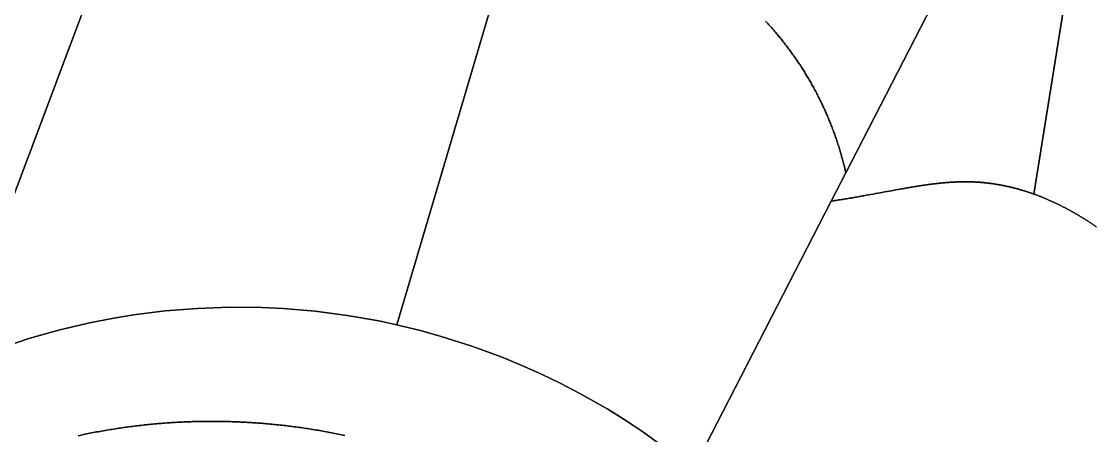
# Model space of a CAD drawing. Header units: millimetres. Extents: x 1811966 to 2218310, y 20519 to 471429.
# Drawn here: x 1981823 to 2073060, y 286002 to 321108 of the extents above; entities that cross this region are included whole.
import ezdxf

# ---------------------------------------------------------------- set-up
doc = ezdxf.new("R2010")
doc.units = ezdxf.units.MM
doc.layers.add('CLOSED_AREAS', color=7, linetype='Continuous')
doc.layers.add('REGION_HOLES', color=7, linetype='Continuous')

msp = doc.modelspace()

# ---------------------------------------------------------------- linework, layer by layer
at = {"layer": 'CLOSED_AREAS'}
for points in [[(1975633.006, 291680.258), (1992730.431, 337205.28), (2002026.294, 361957.218), (2000866.31, 361262.725), (1999742.11, 360511.667), (1998656.473, 359705.878), (1997612.056, 358847.343), (1996611.42, 357938.155), (1995657.003, 356980.56), (1994751.177, 355976.883), (1993896.127, 354929.605), (1991420.171, 351682.05), (1988652.369, 347804.164), (1986385.821, 344407.149), (1984219.003, 340945.663), (1982153.75, 337422.623), (1980191.817, 333841.036)], [(2044971.752, 321142.83), (2045043.452, 321065.772), (2045114.86, 320988.443), (2045185.976, 320910.845), (2045256.798, 320832.979), (2045327.326, 320754.847), (2045397.558, 320676.448), (2045467.494, 320597.785), (2045537.132, 320518.858), (2045606.472, 320439.67), (2045675.512, 320360.219), (2045744.252, 320280.509), (2045812.69, 320200.54), (2045880.826, 320120.312), (2045948.658, 320039.829), (2046016.186, 319959.089), (2046083.409, 319878.095), (2046150.325, 319796.848), (2046216.934, 319715.349), (2046283.235, 319633.599), (2046349.227, 319551.599), (2046414.908, 319469.351), (2046480.279, 319386.855), (2046545.337, 319304.113), (2046610.083, 319221.125), (2046674.515, 319137.894), (2046738.632, 319054.42), (2046802.434, 318970.705), (2046865.919, 318886.75), (2046929.086, 318802.555), (2046991.936, 318718.122), (2047054.465, 318633.453), (2047116.675, 318548.548), (2047178.564, 318463.409), (2047240.131, 318378.037), (2047301.375, 318292.433), (2047362.295, 318206.598), (2047422.891, 318120.534), (2047483.161, 318034.242), (2047543.105, 317947.722), (2047602.722, 317860.977), (2047662.011, 317774.008), (2047720.972, 317686.815), (2047779.602, 317599.4), (2047837.902, 317511.765), (2047895.871, 317423.91), (2047953.508, 317335.836), (2048010.811, 317247.546), (2048067.781, 317159.04), (2048124.417, 317070.32), (2048180.716, 316981.386), (2048236.68, 316892.24), (2048292.307, 316802.884), (2048347.596, 316713.318), (2048402.546, 316623.544), (2048457.157, 316533.563), (2048511.428, 316443.377), (2048565.357, 316352.986), (2048618.946, 316262.393), (2048672.191, 316171.598), (2048725.094, 316080.602), (2048777.652, 315989.407), (2048829.866, 315898.015), (2048881.734, 315806.426), (2048933.257, 315714.641), (2048984.432, 315622.663), (2049035.259, 315530.492), (2049085.738, 315438.13), (2049135.868, 315345.578), (2049185.649, 315252.838), (2049235.078, 315159.91), (2049284.157, 315066.796), (2049332.883, 314973.497), (2049381.257, 314880.016), (2049429.278, 314786.352), (2049476.944, 314692.507), (2049524.256, 314598.484), (2049571.212, 314504.282), (2049617.813, 314409.903), (2049664.057, 314315.35), (2049709.943, 314220.622), (2049755.471, 314125.722), (2049800.641, 314030.65), (2049845.452, 313935.409), (2049889.902, 313839.999), (2049933.992, 313744.422), (2049977.721, 313648.679), (2050021.087, 313552.772), (2050064.092, 313456.702), (2050106.733, 313360.47), (2050149.011, 313264.077), (2050190.924, 313167.526), (2050232.473, 313070.817), (2050273.656, 312973.952), (2050314.473, 312876.932), (2050354.923, 312779.759), (2050395.007, 312682.434), (2050434.722, 312584.958), (2050474.069, 312487.332), (2050513.047, 312389.559), (2050551.656, 312291.64), (2050589.895, 312193.575), (2050627.763, 312095.367), (2050665.26, 311997.016), (2050702.386, 311898.524), (2050739.139, 311799.893), (2050775.519, 311701.124), (2050811.527, 311602.218), (2050847.16, 311503.177), (2050882.42, 311404.003), (2050917.305, 311304.695), (2050951.814, 311205.257), (2050985.948, 311105.689), (2051019.705, 311005.993), (2051053.086, 310906.17), (2051086.09, 310806.222), (2051118.716, 310706.15), (2051150.964, 310605.955), (2051182.834, 310505.64), (2051214.324, 310405.204), (2051245.435, 310304.651), (2051276.166, 310203.981), (2051306.517, 310103.195), (2051336.487, 310002.296), (2051366.076, 309901.284), (2051395.283, 309800.161), (2051424.108, 309698.929), (2051452.551, 309597.588), (2051480.61, 309496.141), (2051508.287, 309394.589), (2051535.58, 309292.932), (2051562.489, 309191.174), (2051589.013, 309089.315), (2051615.153, 308987.356), (2051640.907, 308885.299), (2051666.276, 308783.146), (2051691.259, 308680.897), (2051715.856, 308578.555), (2051740.066, 308476.121), (2051763.889, 308373.596), (2051787.325, 308270.982), (2067896.005, 339544.224)], [(2067896.005, 339544.224), (2051787.325, 308270.982), (2050552.959, 305874.596), (2050634.261, 305886.737), (2050746.792, 305903.714), (2050858.857, 305920.788), (2050970.46, 305937.956), (2051081.605, 305955.213), (2051192.294, 305972.556), (2051302.531, 305989.98), (2051412.319, 306007.483), (2051521.662, 306025.059), (2051630.563, 306042.705), (2051739.025, 306060.417), (2051847.051, 306078.192), (2051954.645, 306096.024), (2052061.81, 306113.911), (2052168.549, 306131.848), (2052274.866, 306149.831), (2052380.763, 306167.857), (2052486.245, 306185.921), (2052591.315, 306204.02), (2052695.975, 306222.15), (2052800.23, 306240.307), (2052904.082, 306258.486), (2053007.535, 306276.685), (2053110.592, 306294.898), (2053213.256, 306313.122), (2053315.531, 306331.354), (2053518.926, 306367.823), (2053720.803, 306404.274), (2053921.189, 306440.674), (2054120.111, 306476.994), (2054317.593, 306513.201), (2054513.664, 306549.264), (2054708.35, 306585.151), (2055093.67, 306656.275), (2055284.357, 306691.448), (2055473.765, 306726.32), (2055661.919, 306760.86), (2055848.846, 306795.036), (2056034.573, 306828.817), (2056219.126, 306862.172), (2056402.531, 306895.069), (2056493.811, 306911.335), (2056584.815, 306927.476), (2056675.545, 306943.486), (2056766.004, 306959.363), (2056856.196, 306975.101), (2056946.125, 306990.697), (2057035.793, 307006.148), (2057125.203, 307021.449), (2057214.36, 307036.596), (2057303.267, 307051.585), (2057391.926, 307066.413), (2057480.341, 307081.075), (2057568.515, 307095.568), (2057656.452, 307109.888), (2057744.155, 307124.03), (2057831.628, 307137.992), (2057918.872, 307151.768), (2058005.893, 307165.355), (2058092.693, 307178.749), (2058179.275, 307191.946), (2058265.643, 307204.943), (2058351.801, 307217.734), (2058437.75, 307230.318), (2058523.495, 307242.688), (2058609.04, 307254.842), (2058694.386, 307266.776), (2058779.538, 307278.485), (2058864.499, 307289.966), (2058949.272, 307301.215), (2059033.861, 307312.228), (2059118.268, 307323.001), (2059202.498, 307333.53), (2059286.553, 307343.811), (2059370.437, 307353.84), (2059454.153, 307363.613), (2059537.704, 307373.127), (2059621.093, 307382.377), (2059704.325, 307391.36), (2059787.402, 307400.071), (2059870.327, 307408.507), (2059953.105, 307416.664), (2060035.737, 307424.537), (2060118.228, 307432.124), (2060200.581, 307439.419), (2060282.798, 307446.419), (2060364.884, 307453.121), (2060446.842, 307459.52), (2060528.675, 307465.611), (2060569.545, 307468.541), (2060610.386, 307471.393), (2060651.197, 307474.166), (2060691.978, 307476.86), (2060732.731, 307479.474), (2060773.456, 307482.008), (2060814.152, 307484.461), (2060854.821, 307486.834), (2060895.463, 307489.124), (2060936.078, 307491.333), (2060976.667, 307493.459), (2061017.23, 307495.502), (2061057.768, 307497.462), (2061098.28, 307499.337), (2061138.768, 307501.128), (2061179.232, 307502.834), (2061219.671, 307504.454), (2061260.088, 307505.989), (2061300.481, 307507.437), (2061340.852, 307508.798), (2061381.2, 307510.071), (2061421.527, 307511.257), (2061461.833, 307512.354), (2061502.117, 307513.362), (2061542.381, 307514.28), (2061582.625, 307515.109), (2061622.849, 307515.847), (2061663.054, 307516.495), (2061703.24, 307517.051), (2061743.408, 307517.515), (2061783.558, 307517.887), (2061823.69, 307518.166), (2061863.804, 307518.351), (2061903.902, 307518.443), (2061943.984, 307518.44), (2061984.049, 307518.343), (2062024.099, 307518.15), (2062064.134, 307517.861), (2062104.154, 307517.476), (2062144.16, 307516.995), (2062184.152, 307516.416), (2062224.13, 307515.739), (2062264.096, 307514.964), (2062304.048, 307514.09), (2062347.671, 307513.022), (2062391.278, 307511.836), (2062434.871, 307510.532), (2062478.449, 307509.111), (2062522.013, 307507.571), (2062565.561, 307505.914), (2062609.095, 307504.139), (2062652.613, 307502.247), (2062696.117, 307500.238), (2062739.606, 307498.112), (2062783.079, 307495.87), (2062826.537, 307493.51), (2062869.981, 307491.034), (2062913.408, 307488.442), (2062956.821, 307485.734), (2063000.218, 307482.91), (2063043.6, 307479.97), (2063086.967, 307476.914), (2063130.318, 307473.742), (2063173.653, 307470.456), (2063216.973, 307467.054), (2063260.278, 307463.537), (2063303.567, 307459.905), (2063346.84, 307456.159), (2063390.097, 307452.297), (2063433.338, 307448.322), (2063476.564, 307444.232), (2063519.774, 307440.029), (2063562.968, 307435.711), (2063606.145, 307431.279), (2063649.307, 307426.734), (2063692.453, 307422.076), (2063735.583, 307417.304), (2063778.696, 307412.419), (2063821.793, 307407.421), (2063864.874, 307402.311), (2063907.939, 307397.087), (2063950.987, 307391.752), (2063994.019, 307386.303), (2064037.035, 307380.743), (2064080.034, 307375.071), (2064123.016, 307369.287), (2064165.982, 307363.391), (2064208.931, 307357.384), (2064251.864, 307351.265), (2064294.78, 307345.035), (2064337.679, 307338.694), (2064380.561, 307332.242), (2064423.426, 307325.68), (2064466.275, 307319.007), (2064509.106, 307312.223), (2064551.921, 307305.33), (2064594.718, 307298.326), (2064637.498, 307291.212), (2064680.261, 307283.989), (2064723.007, 307276.655), (2064765.736, 307269.213), (2064808.448, 307261.661), (2064851.142, 307254), (2064893.818, 307246.23), (2064936.478, 307238.351), (2064979.12, 307230.364), (2065021.744, 307222.268), (2065064.351, 307214.064), (2065106.94, 307205.751), (2065149.511, 307197.331), (2065192.065, 307188.803), (2065234.601, 307180.167), (2065277.119, 307171.423), (2065319.619, 307162.572), (2065362.102, 307153.614), (2065404.566, 307144.549), (2065447.013, 307135.377), (2065489.441, 307126.098), (2065531.852, 307116.713), (2065574.244, 307107.221), (2065616.618, 307097.623), (2065658.974, 307087.919), (2065701.312, 307078.109), (2065743.631, 307068.194), (2065785.932, 307058.172), (2065828.214, 307048.045), (2065870.479, 307037.813), (2065912.724, 307027.476), (2065954.951, 307017.034), (2065997.16, 307006.487), (2066039.349, 306995.835), (2066081.52, 306985.079), (2066123.673, 306974.218), (2066165.806, 306963.253), (2066207.921, 306952.185), (2066250.017, 306941.012), (2066292.094, 306929.736), (2066334.152, 306918.356), (2066376.191, 306906.873), (2066418.211, 306895.286), (2066460.212, 306883.597), (2066502.193, 306871.804), (2066544.156, 306859.909), (2066586.099, 306847.911), (2066628.023, 306835.811), (2066669.927, 306823.609), (2066711.812, 306811.304), (2066753.678, 306798.898), (2066795.524, 306786.39), (2066837.351, 306773.78), (2066879.158, 306761.068), (2066920.946, 306748.256), (2066962.714, 306735.342), (2067004.462, 306722.327), (2067046.19, 306709.212), (2067087.899, 306695.995), (2067129.587, 306682.679), (2067171.256, 306669.262), (2067212.905, 306655.744), (2067254.534, 306642.127), (2067296.143, 306628.41), (2067337.731, 306614.593), (2067379.3, 306600.677), (2067420.848, 306586.661), (2067462.377, 306572.546), (2067503.885, 306558.332), (2067545.372, 306544.019), (2067586.839, 306529.607), (2067628.286, 306515.097), (2067669.712, 306500.488), (2067711.118, 306485.781), (2067752.503, 306470.976), (2072542.568, 336456.188)], [(1992730.431, 337205.28), (1975633.006, 291680.258)], [(2072542.568, 336456.188), (2067752.503, 306470.976), (2067816.46, 306447.888), (2067880.368, 306424.568), (2067944.225, 306401.014), (2068008.033, 306377.228), (2068071.791, 306353.209), (2068135.499, 306328.96), (2068199.156, 306304.48), (2068262.763, 306279.77), (2068326.32, 306254.83), (2068389.825, 306229.661), (2068453.28, 306204.264), (2068516.683, 306178.64), (2068580.035, 306152.788), (2068643.336, 306126.709), (2068706.585, 306100.405), (2068769.782, 306073.875), (2068832.927, 306047.121), (2068896.019, 306020.142), (2068959.06, 305992.94), (2069022.047, 305965.515), (2069084.983, 305937.867), (2069147.865, 305909.998), (2069210.694, 305881.907), (2069273.47, 305853.595), (2069336.192, 305825.064), (2069398.861, 305796.313), (2069461.476, 305767.343), (2069524.038, 305738.155), (2069586.545, 305708.75), (2069648.997, 305679.127), (2069711.396, 305649.287), (2069773.74, 305619.232), (2069836.029, 305588.961), (2069898.263, 305558.476), (2069960.441, 305527.777), (2070022.565, 305496.864), (2070084.633, 305465.737), (2070146.645, 305434.399), (2070208.602, 305402.849), (2070270.503, 305371.087), (2070332.347, 305339.115), (2070394.135, 305306.933), (2070455.867, 305274.542), (2070517.541, 305241.942), (2070579.159, 305209.133), (2070640.72, 305176.117), (2070702.224, 305142.894), (2070763.67, 305109.464), (2070825.059, 305075.829), (2070886.39, 305041.988), (2070947.663, 305007.942), (2071008.878, 304973.692), (2071070.035, 304939.239), (2071131.133, 304904.583), (2071192.173, 304869.725), (2071253.154, 304834.664), (2071314.076, 304799.403), (2071374.939, 304763.941), (2071435.743, 304728.279), (2071496.487, 304692.418), (2071557.172, 304656.358), (2071617.797, 304620.099), (2071678.362, 304583.643), (2071738.866, 304546.99), (2071797.347, 304511.342), (2071855.772, 304475.51), (2071914.138, 304439.496), (2071972.446, 304403.3), (2072030.694, 304366.922), (2072088.881, 304330.363), (2072147.008, 304293.623), (2072205.072, 304256.703), (2072263.073, 304219.603), (2072321.01, 304182.324), (2072378.882, 304144.866), (2072436.688, 304107.229), (2072494.428, 304069.414), (2072552.101, 304031.422), (2072609.705, 303993.252), (2072667.24, 303954.906), (2072724.705, 303916.383), (2072782.099, 303877.685), (2072839.422, 303838.811), (2072896.672, 303799.762), (2072953.848, 303760.539), (2073010.95, 303721.141), (2073067.976, 303681.57)], [(1979859.745, 293362.798), (1982451.929, 294219.227), (1985079.874, 294958.687), (1987738.306, 295579.687), (1989524.884, 295927.264), (1991321.066, 296221.319), (1994029.785, 296561.502), (1996751.025, 296780.013), (1999479.316, 296876.417), (2002209.191, 296850.51), (2004027.281, 296765.316), (2006747.621, 296535.812), (2009454.938, 296184.68), (2012143.823, 295712.65), (2013690.192, 295379.378), (2013692.258, 295388.964), (2021558.771, 322034.811)], [(2021558.771, 322034.811), (2013692.258, 295388.964), (2013690.192, 295379.378), (2014019.024, 295308.509), (2015690.97, 294896.848), (2017444.703, 294409.859), (2020046.058, 293581.719), (2022607.721, 292637.887), (2024290.889, 291945.33), (2025952.615, 291202.805), (2027591.431, 290410.973), (2029205.867, 289570.562), (2031578.663, 288220.469), (2033125.894, 287261.94), (2034643.811, 286257.625), (2037286.465, 284344.019)], [(2038831.713, 283119.077), (2050552.959, 305874.596), (2051787.325, 308270.982), (2051763.889, 308373.596), (2051740.066, 308476.121), (2051715.856, 308578.555), (2051691.259, 308680.897), (2051666.276, 308783.146), (2051640.907, 308885.299), (2051615.153, 308987.356), (2051589.013, 309089.315), (2051562.489, 309191.174), (2051535.58, 309292.932), (2051508.287, 309394.589), (2051480.61, 309496.141), (2051452.551, 309597.588), (2051424.108, 309698.929), (2051395.283, 309800.161), (2051366.076, 309901.284), (2051336.487, 310002.296), (2051306.517, 310103.195), (2051276.166, 310203.981), (2051245.435, 310304.651), (2051214.324, 310405.204), (2051182.834, 310505.64), (2051150.964, 310605.955), (2051118.716, 310706.15), (2051086.09, 310806.222), (2051053.086, 310906.17), (2051019.705, 311005.993), (2050985.948, 311105.689), (2050951.814, 311205.257), (2050917.305, 311304.695), (2050882.42, 311404.003), (2050847.16, 311503.177), (2050811.527, 311602.218), (2050775.519, 311701.124), (2050739.139, 311799.893), (2050702.386, 311898.524), (2050665.26, 311997.016), (2050627.763, 312095.367), (2050589.895, 312193.575), (2050551.656, 312291.64), (2050513.047, 312389.559), (2050474.069, 312487.332), (2050434.722, 312584.958), (2050395.007, 312682.434), (2050354.923, 312779.759), (2050314.473, 312876.932), (2050273.656, 312973.952), (2050232.473, 313070.817), (2050190.924, 313167.526), (2050149.011, 313264.077), (2050106.733, 313360.47), (2050064.092, 313456.702), (2050021.087, 313552.772), (2049977.721, 313648.679), (2049933.992, 313744.422), (2049889.902, 313839.999), (2049845.452, 313935.409), (2049800.641, 314030.65), (2049755.471, 314125.722), (2049709.943, 314220.622), (2049664.057, 314315.35), (2049617.813, 314409.903), (2049571.212, 314504.282), (2049524.256, 314598.484), (2049476.944, 314692.507), (2049429.278, 314786.352), (2049381.257, 314880.016), (2049332.883, 314973.497), (2049284.157, 315066.796), (2049235.078, 315159.91), (2049185.649, 315252.838), (2049135.868, 315345.578), (2049085.738, 315438.13), (2049035.259, 315530.492), (2048984.432, 315622.663), (2048933.257, 315714.641), (2048881.734, 315806.426), (2048829.866, 315898.015), (2048777.652, 315989.407), (2048725.094, 316080.602), (2048672.191, 316171.598), (2048618.946, 316262.393), (2048565.357, 316352.986), (2048511.428, 316443.377), (2048457.157, 316533.563), (2048402.546, 316623.544), (2048347.596, 316713.318), (2048292.307, 316802.884), (2048236.68, 316892.24), (2048180.716, 316981.386), (2048124.417, 317070.32), (2048067.781, 317159.04), (2048010.811, 317247.546), (2047953.508, 317335.836), (2047895.871, 317423.91), (2047837.902, 317511.765), (2047779.602, 317599.4), (2047720.972, 317686.815), (2047662.011, 317774.008), (2047602.722, 317860.977), (2047543.105, 317947.722), (2047483.161, 318034.242), (2047422.891, 318120.534), (2047362.295, 318206.598), (2047301.375, 318292.433), (2047240.131, 318378.037), (2047178.564, 318463.409), (2047116.675, 318548.548), (2047054.465, 318633.453), (2046991.936, 318718.122), (2046929.086, 318802.555), (2046865.919, 318886.75), (2046802.434, 318970.705), (2046738.632, 319054.42), (2046674.515, 319137.894), (2046610.083, 319221.125), (2046545.337, 319304.113), (2046480.279, 319386.855), (2046414.908, 319469.351), (2046349.227, 319551.599), (2046283.235, 319633.599), (2046216.934, 319715.349), (2046150.325, 319796.848), (2046083.409, 319878.095), (2046016.186, 319959.089), (2045948.658, 320039.829), (2045880.826, 320120.312), (2045812.69, 320200.54), (2045744.252, 320280.509), (2045675.512, 320360.219), (2045606.472, 320439.67), (2045537.132, 320518.858), (2045467.494, 320597.785), (2045397.558, 320676.448), (2045327.326, 320754.847), (2045256.798, 320832.979), (2045185.976, 320910.845), (2045114.86, 320988.443), (2045043.452, 321065.772), (2044971.752, 321142.83)], [(2073067.976, 303681.57), (2073010.95, 303721.141), (2072953.848, 303760.539), (2072896.672, 303799.762), (2072839.422, 303838.811), (2072782.099, 303877.685), (2072724.705, 303916.383), (2072667.24, 303954.906), (2072609.705, 303993.252), (2072552.101, 304031.422), (2072494.428, 304069.414), (2072436.688, 304107.229), (2072378.882, 304144.866), (2072321.01, 304182.324), (2072263.073, 304219.603), (2072205.072, 304256.703), (2072147.008, 304293.623), (2072088.881, 304330.363), (2072030.694, 304366.922), (2071972.446, 304403.3), (2071914.138, 304439.496), (2071855.772, 304475.51), (2071797.347, 304511.342), (2071738.866, 304546.99), (2071678.362, 304583.643), (2071617.797, 304620.099), (2071557.172, 304656.358), (2071496.487, 304692.418), (2071435.743, 304728.279), (2071374.939, 304763.941), (2071314.076, 304799.403), (2071253.154, 304834.664), (2071192.173, 304869.725), (2071131.133, 304904.583), (2071070.035, 304939.239), (2071008.878, 304973.692), (2070947.663, 305007.942), (2070886.39, 305041.988), (2070825.059, 305075.829), (2070763.67, 305109.464), (2070702.224, 305142.894), (2070640.72, 305176.117), (2070579.159, 305209.133), (2070517.541, 305241.942), (2070455.867, 305274.542), (2070394.135, 305306.933), (2070332.347, 305339.115), (2070270.503, 305371.087), (2070208.602, 305402.849), (2070146.645, 305434.399), (2070084.633, 305465.737), (2070022.565, 305496.864), (2069960.441, 305527.777), (2069898.263, 305558.476), (2069836.029, 305588.961), (2069773.74, 305619.232), (2069711.396, 305649.287), (2069648.997, 305679.127), (2069586.545, 305708.75), (2069524.038, 305738.155), (2069461.476, 305767.343), (2069398.861, 305796.313), (2069336.192, 305825.064), (2069273.47, 305853.595), (2069210.694, 305881.907), (2069147.865, 305909.998), (2069084.983, 305937.867), (2069022.047, 305965.515), (2068959.06, 305992.94), (2068896.019, 306020.142), (2068832.927, 306047.121), (2068769.782, 306073.875), (2068706.585, 306100.405), (2068643.336, 306126.709), (2068580.035, 306152.788), (2068516.683, 306178.64), (2068453.28, 306204.264), (2068389.825, 306229.661), (2068326.32, 306254.83), (2068262.763, 306279.77), (2068199.156, 306304.48), (2068135.499, 306328.96), (2068071.791, 306353.209), (2068008.033, 306377.228), (2067944.225, 306401.014), (2067880.368, 306424.568), (2067816.46, 306447.888), (2067752.503, 306470.976), (2067711.118, 306485.781), (2067669.712, 306500.488), (2067628.286, 306515.097), (2067586.839, 306529.607), (2067545.372, 306544.019), (2067503.885, 306558.332), (2067462.377, 306572.546), (2067420.848, 306586.661), (2067379.3, 306600.677), (2067337.731, 306614.593), (2067296.143, 306628.41), (2067254.534, 306642.127), (2067212.905, 306655.744), (2067171.256, 306669.262), (2067129.587, 306682.679), (2067087.899, 306695.995), (2067046.19, 306709.212), (2067004.462, 306722.327), (2066962.714, 306735.342), (2066920.946, 306748.256), (2066879.158, 306761.068), (2066837.351, 306773.78), (2066795.524, 306786.39), (2066753.678, 306798.898), (2066711.812, 306811.304), (2066669.927, 306823.609), (2066628.023, 306835.811), (2066586.099, 306847.911), (2066544.156, 306859.909), (2066502.193, 306871.804), (2066460.212, 306883.597), (2066418.211, 306895.286), (2066376.191, 306906.873), (2066334.152, 306918.356), (2066292.094, 306929.736), (2066250.017, 306941.012), (2066207.921, 306952.185), (2066165.806, 306963.253), (2066123.673, 306974.218), (2066081.52, 306985.079), (2066039.349, 306995.835), (2065997.16, 307006.487), (2065954.951, 307017.034), (2065912.724, 307027.476), (2065870.479, 307037.813), (2065828.214, 307048.045), (2065785.932, 307058.172), (2065743.631, 307068.194), (2065701.312, 307078.109), (2065658.974, 307087.919), (2065616.618, 307097.623), (2065574.244, 307107.221), (2065531.852, 307116.713), (2065489.441, 307126.098), (2065447.013, 307135.377), (2065404.566, 307144.549), (2065362.102, 307153.614), (2065319.619, 307162.572), (2065277.119, 307171.423), (2065234.601, 307180.167), (2065192.065, 307188.803), (2065149.511, 307197.331), (2065106.94, 307205.751), (2065064.351, 307214.064), (2065021.744, 307222.268), (2064979.12, 307230.364), (2064936.478, 307238.351), (2064893.818, 307246.23), (2064851.142, 307254), (2064808.448, 307261.661), (2064765.736, 307269.213), (2064723.007, 307276.655), (2064680.261, 307283.989), (2064637.498, 307291.212), (2064594.718, 307298.326), (2064551.921, 307305.33), (2064509.106, 307312.223), (2064466.275, 307319.007), (2064423.426, 307325.68), (2064380.561, 307332.242), (2064337.679, 307338.694), (2064294.78, 307345.035), (2064251.864, 307351.265), (2064208.931, 307357.384), (2064165.982, 307363.391), (2064123.016, 307369.287), (2064080.034, 307375.071), (2064037.035, 307380.743), (2063994.019, 307386.303), (2063950.987, 307391.752), (2063907.939, 307397.087), (2063864.874, 307402.311), (2063821.793, 307407.421), (2063778.696, 307412.419), (2063735.583, 307417.304), (2063692.453, 307422.076), (2063649.307, 307426.734), (2063606.145, 307431.279), (2063562.968, 307435.711), (2063519.774, 307440.029), (2063476.564, 307444.232), (2063433.338, 307448.322), (2063390.097, 307452.297), (2063346.84, 307456.159), (2063303.567, 307459.905), (2063260.278, 307463.537), (2063216.973, 307467.054), (2063173.653, 307470.456), (2063130.318, 307473.742), (2063086.967, 307476.914), (2063043.6, 307479.97), (2063000.218, 307482.91), (2062956.821, 307485.734), (2062913.408, 307488.442), (2062869.981, 307491.034), (2062826.537, 307493.51), (2062783.079, 307495.87), (2062739.606, 307498.112), (2062696.117, 307500.238), (2062652.613, 307502.247), (2062609.095, 307504.139), (2062565.561, 307505.914), (2062522.013, 307507.571), (2062478.449, 307509.111), (2062434.871, 307510.532), (2062391.278, 307511.836), (2062347.671, 307513.022), (2062304.048, 307514.09), (2062264.096, 307514.964), (2062224.13, 307515.739), (2062184.152, 307516.416), (2062144.16, 307516.995), (2062104.154, 307517.476), (2062064.134, 307517.861), (2062024.099, 307518.15), (2061984.049, 307518.343), (2061943.984, 307518.44), (2061903.902, 307518.443), (2061863.804, 307518.351), (2061823.69, 307518.166), (2061783.558, 307517.887), (2061743.408, 307517.515), (2061703.24, 307517.051), (2061663.054, 307516.495), (2061622.849, 307515.847), (2061582.625, 307515.109), (2061542.381, 307514.28), (2061502.117, 307513.362), (2061461.833, 307512.354), (2061421.527, 307511.257), (2061381.2, 307510.071), (2061340.852, 307508.798), (2061300.481, 307507.437), (2061260.088, 307505.989), (2061219.671, 307504.454), (2061179.232, 307502.834), (2061138.768, 307501.128), (2061098.28, 307499.337), (2061057.768, 307497.462), (2061017.23, 307495.502), (2060976.667, 307493.459), (2060936.078, 307491.333), (2060895.463, 307489.124), (2060854.821, 307486.834), (2060814.152, 307484.461), (2060773.456, 307482.008), (2060732.731, 307479.474), (2060691.978, 307476.86), (2060651.197, 307474.166), (2060610.386, 307471.393), (2060569.545, 307468.541), (2060528.675, 307465.611), (2060446.842, 307459.52), (2060364.884, 307453.121), (2060282.798, 307446.419), (2060200.581, 307439.419), (2060118.228, 307432.124), (2060035.737, 307424.537), (2059953.105, 307416.664), (2059870.327, 307408.507), (2059787.402, 307400.071), (2059704.325, 307391.36), (2059621.093, 307382.377), (2059537.704, 307373.127), (2059454.153, 307363.613), (2059370.437, 307353.84), (2059286.553, 307343.811), (2059202.498, 307333.53), (2059118.268, 307323.001), (2059033.861, 307312.228), (2058949.272, 307301.215), (2058864.499, 307289.966), (2058779.538, 307278.485), (2058694.386, 307266.776), (2058609.04, 307254.842), (2058523.495, 307242.688), (2058437.75, 307230.318), (2058351.801, 307217.734), (2058265.643, 307204.943), (2058179.275, 307191.946), (2058092.693, 307178.749), (2058005.893, 307165.355), (2057918.872, 307151.768), (2057831.628, 307137.992), (2057744.155, 307124.03), (2057656.452, 307109.888), (2057568.515, 307095.568), (2057480.341, 307081.075), (2057391.926, 307066.413), (2057303.267, 307051.585), (2057214.36, 307036.596), (2057125.203, 307021.449), (2057035.793, 307006.148), (2056946.125, 306990.697), (2056856.196, 306975.101), (2056766.004, 306959.363), (2056675.545, 306943.486), (2056584.815, 306927.476), (2056493.811, 306911.335), (2056402.531, 306895.069), (2056219.126, 306862.172), (2056034.573, 306828.817), (2055848.846, 306795.036), (2055661.919, 306760.86), (2055473.765, 306726.32), (2055284.357, 306691.448), (2055093.67, 306656.275), (2054708.35, 306585.151), (2054513.664, 306549.264), (2054317.593, 306513.201), (2054120.111, 306476.994), (2053921.189, 306440.674), (2053720.803, 306404.274), (2053518.926, 306367.823), (2053315.531, 306331.354), (2053213.256, 306313.122), (2053110.592, 306294.898), (2053007.535, 306276.685), (2052904.082, 306258.486), (2052800.23, 306240.307), (2052695.975, 306222.15), (2052591.315, 306204.02), (2052486.245, 306185.921), (2052380.763, 306167.857), (2052274.866, 306149.831), (2052168.549, 306131.848), (2052061.81, 306113.911), (2051954.645, 306096.024), (2051847.051, 306078.192), (2051739.025, 306060.417), (2051630.563, 306042.705), (2051521.662, 306025.059), (2051412.319, 306007.483), (2051302.531, 305989.98), (2051192.294, 305972.556), (2051081.605, 305955.213), (2050970.46, 305937.956), (2050858.857, 305920.788), (2050746.792, 305903.714), (2050634.261, 305886.737), (2050552.959, 305874.596), (2038831.713, 283119.077)], [(2037286.465, 284344.019), (2034643.811, 286257.625), (2033125.894, 287261.94), (2031578.663, 288220.469), (2029205.867, 289570.562), (2027591.431, 290410.973), (2025952.615, 291202.805), (2024290.889, 291945.33), (2022607.721, 292637.887), (2020046.058, 293581.719), (2017444.703, 294409.859), (2015690.97, 294896.848), (2014019.024, 295308.509), (2013690.192, 295379.378), (2012143.823, 295712.65), (2009454.938, 296184.68), (2006747.621, 296535.812), (2004027.281, 296765.316), (2002209.191, 296850.51), (1999479.316, 296876.417), (1996751.025, 296780.013), (1994029.785, 296561.502), (1991321.066, 296221.319), (1989524.884, 295927.264), (1987738.306, 295579.687), (1985079.874, 294958.687), (1982451.929, 294219.227), (1979859.745, 293362.798)], [(2009272.255, 285999.99), (2009129.207, 286030.582), (2008986.076, 286060.783), (2008842.863, 286090.594), (2008699.569, 286120.013), (2008556.196, 286149.041), (2008412.744, 286177.678), (2008269.214, 286205.923), (2008125.607, 286233.776), (2007981.925, 286261.238), (2007838.169, 286288.306), (2007694.339, 286314.983), (2007550.437, 286341.266), (2007406.464, 286367.157), (2007262.421, 286392.655), (2007118.309, 286417.759), (2006974.128, 286442.47), (2006829.881, 286466.788), (2006685.568, 286490.711), (2006541.19, 286514.241), (2006396.748, 286537.376), (2006252.244, 286560.117), (2006107.679, 286582.464), (2005963.052, 286604.416), (2005818.367, 286625.973), (2005673.623, 286647.134), (2005528.822, 286667.901), (2005383.965, 286688.273), (2005239.053, 286708.249), (2005094.086, 286727.829), (2004949.067, 286747.014), (2004803.996, 286765.803), (2004658.874, 286784.195), (2004513.703, 286802.192), (2004368.483, 286819.792), (2004223.216, 286836.996), (2004077.902, 286853.803), (2003932.543, 286870.213), (2003787.139, 286886.227), (2003641.692, 286901.843), (2003496.204, 286917.063), (2003350.674, 286931.885), (2003205.104, 286946.311), (2003059.496, 286960.338), (2002913.85, 286973.969), (2002768.167, 286987.201), (2002622.448, 287000.036), (2002476.695, 287012.473), (2002330.909, 287024.513), (2002185.09, 287036.154), (2002039.24, 287047.397), (2001893.36, 287058.242), (2001747.451, 287068.689), (2001601.514, 287078.738), (2001455.55, 287088.388), (2001309.56, 287097.64), (2001163.546, 287106.493), (2001017.508, 287114.947), (2000871.447, 287123.003), (2000725.365, 287130.661), (2000579.263, 287137.919), (2000433.141, 287144.779), (2000287.001, 287151.24), (2000140.844, 287157.302), (1999994.671, 287162.965), (1999848.483, 287168.228), (1999702.282, 287173.093), (1999556.067, 287177.559), (1999409.841, 287181.626), (1999263.605, 287185.293), (1999117.358, 287188.562), (1998971.104, 287191.431), (1998824.842, 287193.901), (1998678.574, 287195.971), (1998532.301, 287197.643), (1998386.024, 287198.915), (1998239.744, 287199.788), (1998093.462, 287200.262), (1997947.18, 287200.336), (1997800.897, 287200.011), (1997654.616, 287199.287), (1997508.338, 287198.163), (1997362.063, 287196.64), (1997215.793, 287194.718), (1997069.529, 287192.397), (1996923.272, 287189.677), (1996777.023, 287186.557), (1996630.782, 287183.038), (1996484.552, 287179.12), (1996338.333, 287174.803), (1996192.127, 287170.087), (1996045.934, 287164.971), (1995899.755, 287159.457), (1995753.592, 287153.544), (1995607.445, 287147.231), (1995461.317, 287140.52), (1995315.207, 287133.41), (1995169.117, 287125.901), (1995023.049, 287117.994), (1994877.002, 287109.688), (1994730.979, 287100.983), (1994584.979, 287091.879), (1994439.006, 287082.378), (1994293.059, 287072.477), (1994147.139, 287062.179), (1994001.248, 287051.482), (1993855.387, 287040.387), (1993709.556, 287028.894), (1993563.758, 287017.003), (1993417.992, 287004.714), (1993272.261, 286992.027), (1993126.565, 286978.942), (1992980.905, 286965.46), (1992835.282, 286951.58), (1992689.698, 286937.303), (1992544.153, 286922.629), (1992398.649, 286907.557), (1992253.186, 286892.088), (1992107.767, 286876.222), (1991962.391, 286859.96), (1991817.06, 286843.3), (1991671.775, 286826.244), (1991526.537, 286808.792), (1991381.348, 286790.943), (1991236.207, 286772.697), (1991091.117, 286754.056), (1990946.079, 286735.019), (1990801.093, 286715.586), (1990656.16, 286695.757), (1990511.282, 286675.533), (1990366.46, 286654.913), (1990221.695, 286633.899), (1990076.988, 286612.489), (1989932.339, 286590.684), (1989787.751, 286568.484), (1989643.224, 286545.89), (1989498.759, 286522.902), (1989354.357, 286499.519), (1989210.02, 286475.742), (1989065.748, 286451.571), (1988921.542, 286427.007), (1988777.405, 286402.049), (1988633.336, 286376.697), (1988489.336, 286350.953), (1988345.407, 286324.816), (1988201.551, 286298.285), (1988057.767, 286271.363), (1987914.057, 286244.048), (1987770.423, 286216.34), (1987626.864, 286188.241), (1987483.383, 286159.75), (1987339.98, 286130.868), (1987196.656, 286101.594), (1987053.413, 286071.929), (1986910.252, 286041.873), (1986767.172, 286011.427), (1986624.177, 285980.59)]]:
    msp.add_lwpolyline(points, dxfattribs=at)
at = {"layer": 'REGION_HOLES'}
msp.add_lwpolyline([(1986624.177, 285980.59), (1986767.172, 286011.427), (1986910.252, 286041.873), (1987053.413, 286071.929), (1987196.656, 286101.594), (1987339.98, 286130.868), (1987483.383, 286159.75), (1987626.864, 286188.241), (1987770.423, 286216.34), (1987914.057, 286244.048), (1988057.767, 286271.363), (1988201.551, 286298.285), (1988345.407, 286324.816), (1988489.336, 286350.953), (1988633.336, 286376.697), (1988777.405, 286402.049), (1988921.542, 286427.007), (1989065.748, 286451.571), (1989210.02, 286475.742), (1989354.357, 286499.519), (1989498.759, 286522.902), (1989643.224, 286545.89), (1989787.751, 286568.484), (1989932.339, 286590.684), (1990076.988, 286612.489), (1990221.695, 286633.899), (1990366.46, 286654.913), (1990511.282, 286675.533), (1990656.16, 286695.757), (1990801.093, 286715.586), (1990946.079, 286735.019), (1991091.117, 286754.056), (1991236.207, 286772.697), (1991381.348, 286790.943), (1991526.537, 286808.792), (1991671.775, 286826.244), (1991817.06, 286843.3), (1991962.391, 286859.96), (1992107.767, 286876.222), (1992253.186, 286892.088), (1992398.649, 286907.557), (1992544.153, 286922.629), (1992689.698, 286937.303), (1992835.282, 286951.58), (1992980.905, 286965.46), (1993126.565, 286978.942), (1993272.261, 286992.027), (1993417.992, 287004.714), (1993563.758, 287017.003), (1993709.556, 287028.894), (1993855.387, 287040.387), (1994001.248, 287051.482), (1994147.139, 287062.179), (1994293.059, 287072.477), (1994439.006, 287082.378), (1994584.979, 287091.879), (1994730.979, 287100.983), (1994877.002, 287109.688), (1995023.049, 287117.994), (1995169.117, 287125.901), (1995315.207, 287133.41), (1995461.317, 287140.52), (1995607.445, 287147.231), (1995753.592, 287153.544), (1995899.755, 287159.457), (1996045.934, 287164.971), (1996192.127, 287170.087), (1996338.333, 287174.803), (1996484.552, 287179.12), (1996630.782, 287183.038), (1996777.023, 287186.557), (1996923.272, 287189.677), (1997069.529, 287192.397), (1997215.793, 287194.718), (1997362.063, 287196.64), (1997508.338, 287198.163), (1997654.616, 287199.287), (1997800.897, 287200.011), (1997947.18, 287200.336), (1998093.462, 287200.262), (1998239.744, 287199.788), (1998386.024, 287198.915), (1998532.301, 287197.643), (1998678.574, 287195.971), (1998824.842, 287193.901), (1998971.104, 287191.431), (1999117.358, 287188.562), (1999263.605, 287185.293), (1999409.841, 287181.626), (1999556.067, 287177.559), (1999702.282, 287173.093), (1999848.483, 287168.228), (1999994.671, 287162.965), (2000140.844, 287157.302), (2000287.001, 287151.24), (2000433.141, 287144.779), (2000579.263, 287137.919), (2000725.365, 287130.661), (2000871.447, 287123.003), (2001017.508, 287114.947), (2001163.546, 287106.493), (2001309.56, 287097.64), (2001455.55, 287088.388), (2001601.514, 287078.738), (2001747.451, 287068.689), (2001893.36, 287058.242), (2002039.24, 287047.397), (2002185.09, 287036.154), (2002330.909, 287024.513), (2002476.695, 287012.473), (2002622.448, 287000.036), (2002768.167, 286987.201), (2002913.85, 286973.969), (2003059.496, 286960.338), (2003205.104, 286946.311), (2003350.674, 286931.885), (2003496.204, 286917.063), (2003641.692, 286901.843), (2003787.139, 286886.227), (2003932.543, 286870.213), (2004077.902, 286853.803), (2004223.216, 286836.996), (2004368.483, 286819.792), (2004513.703, 286802.192), (2004658.874, 286784.195), (2004803.996, 286765.803), (2004949.067, 286747.014), (2005094.086, 286727.829), (2005239.053, 286708.249), (2005383.965, 286688.273), (2005528.822, 286667.901), (2005673.623, 286647.134), (2005818.367, 286625.973), (2005963.052, 286604.416), (2006107.679, 286582.464), (2006252.244, 286560.117), (2006396.748, 286537.376), (2006541.19, 286514.241), (2006685.568, 286490.711), (2006829.881, 286466.788), (2006974.128, 286442.47), (2007118.309, 286417.759), (2007262.421, 286392.655), (2007406.464, 286367.157), (2007550.437, 286341.266), (2007694.339, 286314.983), (2007838.169, 286288.306), (2007981.925, 286261.238), (2008125.607, 286233.776), (2008269.214, 286205.923), (2008412.744, 286177.678), (2008556.196, 286149.041), (2008699.569, 286120.013), (2008842.863, 286090.594), (2008986.076, 286060.783), (2009129.207, 286030.582), (2009272.255, 285999.99)], dxfattribs=at)

doc.saveas('drawing.dxf')
